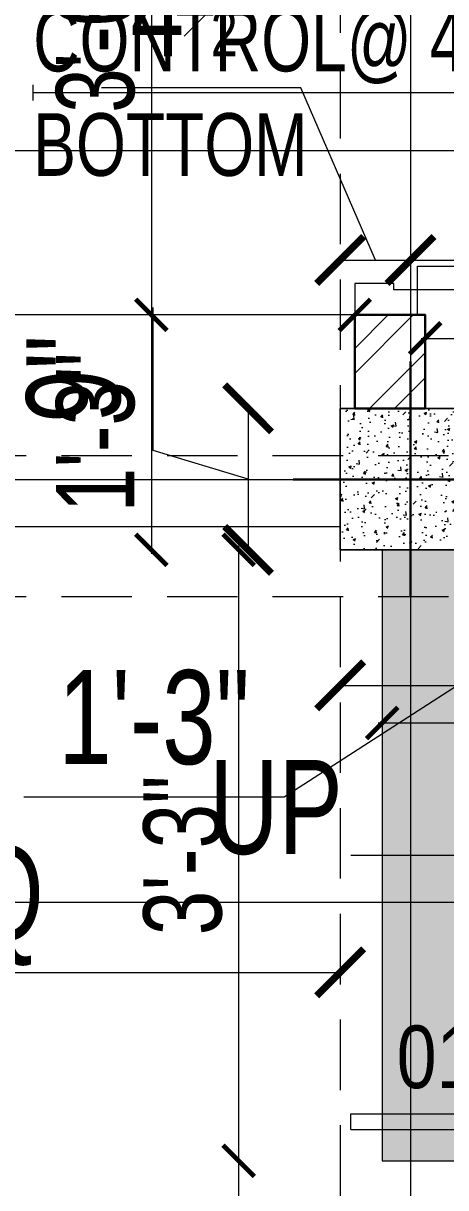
# Model space of a CAD drawing. Header units: inches. Extents: x 3365147 to 3374664, y 1380917 to 1384908.
# Drawn here: x 3370684.9 to 3370711.9, y 1383333.7 to 1383408 of the extents above; entities that cross this region are included whole.
import ezdxf
from ezdxf.enums import TextEntityAlignment as Align

# ---------------------------------------------------------------- set-up
doc = ezdxf.new("R2010")
doc.units = ezdxf.units.IN
doc.header["$LTSCALE"] = 18
doc.header["$MEASUREMENT"] = 0
doc.header["$PDSIZE"] = -1
for name, pattern in [('CENTER', [50.79999999999998, 31.75, -6.349999999999998, 6.349999999999998, -6.349999999999998]), ('CONTINOUS', [0]), ('DOT2', [0.125, 0, -0.125]), ('HIDDEN', [0.375, 0.25, -0.125])]:
    doc.linetypes.add(name, pattern=pattern)
for name, color, linetype, lineweight in [('CENTER LINE-COLUMN DIM_BC', 4, 'Continuous', 15), ('COLUMN-00 _BC', 1, 'Continuous', 20), ('COLUMN-00 CENTER LINE_BC', 5, 'Continuous', 30), ('COLUMN-00 HATCH_BC', 4, 'Continuous', 9), ('COUNTING TEXT_BC', 2, 'Continuous', 20), ('DIM-04_BC', 3, 'Continuous', 9), ('DOOR-00 SHUTTER_BC', 40, 'Continuous', 9), ('DOOR-00_BC', 30, 'Continuous', 18), ('DOORS_THIN-BC', 252, 'Continuous', 5), ('ELECTRICAL-CEILING-POINTS DIM_BC', 230, 'Continuous', 9), ('ELECTRICAL-CEILING-POINTS GRID_BC', 41, 'DOT2', 20), ('ELECTRICAL-ROOF BEAM LINE_BC', 1, 'HIDDEN', 15), ('ELECTRICAL-WALL-TEXT-01__BC', 4, 'Continuous', 9), ('ELECTRICAL-WALL-TEXT-01_ARROW_BC', 8, 'Continuous', 13), ('GRID LINE-00_BC', 9, 'CENTER', 9), ('GRID LINE-TEXT_BC', 2, 'CONTINOUS', 15), ('INTERIOR-FLOORING GRANITE_BC', 183, 'Continuous', 5), ('INTERIOR-FLOORING TILE-00 (VT)_BC', 125, 'Continuous', 5), ('STAIR-00_BC', 170, 'Continuous', 20), ('STAIR-DIM_BC', 220, 'Continuous', 9), ('STAIR-WAY ARROW_BC', 4, 'Continuous', 13), ('STAIR-WAY TEXT_BC', 2, 'Continuous', 20), ('STEPS-HANDRAIL-00_BC', 3, 'Continuous', 18), ('WALL-00_BC', 7, 'Continuous', 30), ('WALL-9 inch BRICK HATCH_BC', 22, 'Continuous', 0)]:
    doc.layers.add(name, color=color, linetype=linetype, lineweight=lineweight)
doc.styles.add('DIM_BC', font='swisscl.ttf')
doc.styles.add('WD Room text', font='swisscl.ttf')
doc.dimstyles.new('DIM_BC', dxfattribs={"dimtxt": 4, "dimasz": 2, "dimexe": 4.5, "dimexo": 0, "dimgap": 1, "dimtad": 1, "dimdec": 4, "dimzin": 3, "dimdsep": 46, "dimlunit": 4, "dimtxsty": 'DIM_BC', "dimblk": 'ARCHTICK', "dimcen": 0.0625, "dimdle": 0.25, "dimse1": 1, "dimse2": 1, "dimclrd": 7, "dimclre": 4, "dimclrt": 256, "dimadec": 0, "dimazin": 0, "dimtfac": 0.5, "dimtdec": 4, "dimtix": 1, "dimtofl": 0, "dimtmove": 2, "dimatfit": 2, "dimfxl": 0, "dimfrac": 1, "dimtolj": 1, "dimtzin": 1, "dimlwd": -1, "dimarcsym": 0})
doc.dimstyles.new('GRID_BC', dxfattribs={"dimtxt": 8, "dimasz": 3, "dimexe": 0, "dimexo": 0, "dimgap": 2, "dimtad": 1, "dimdec": 4, "dimzin": 12, "dimdsep": 46, "dimlunit": 4, "dimtxsty": 'DIM_BC', "dimblk": 'ARCHTICK', "dimcen": 0, "dimse1": 1, "dimse2": 1, "dimclrd": 8, "dimclre": 253, "dimclrt": 256, "dimadec": 0, "dimazin": 0, "dimtfac": 0.5, "dimtdec": 4, "dimtofl": 0, "dimtmove": 1, "dimatfit": 3, "dimldrblk": 'TI', "dimfxl": 0, "dimfrac": 1, "dimtolj": 1, "dimtzin": 12, "dimlwd": 0, "dimlwe": 0, "dimarcsym": 0})
doc.dimstyles.new("Working 10'", dxfattribs={"dimscale": 0.8, "dimtxt": 10, "dimasz": 4.5, "dimexe": 2.5, "dimexo": 3, "dimgap": 1.25, "dimtad": 1, "dimdec": 3, "dimzin": 3, "dimdsep": 46, "dimlunit": 4, "dimtxsty": 'WD Room text', "dimblk": 'ARCHTICK', "dimcen": 0, "dimclrd": 256, "dimclre": 1, "dimadec": 0, "dimazin": 0, "dimtfac": 0.6, "dimtdec": 3, "dimtix": 1, "dimtmove": 2, "dimatfit": 3, "dimfxl": 0, "dimfrac": 1, "dimtolj": 1, "dimtzin": 3, "dimlwd": -1, "dimlwe": -1, "dimarcsym": 0})

# ---------------------------------------------------------------- blocks, each defined once
blk = doc.blocks.new('ARROW_C')
at = {"layer": 'DOORS_THIN-BC'}
h = blk.add_hatch(dxfattribs=at)
h.set_pattern_fill('ANSI31', color=256, scale=1.439999999999995, angle=82.34337836753481, style=0)
h.set_pattern_definition([(127.3433783675347, (-488.6261728187226, 65.37046368602438), (-0.1431026031467135, -0.1091862856435467), [])])
edge = h.paths.add_edge_path()
edge.add_arc((5.804878283427684, -19.94409062200435), 20.77169619034866, 91.08324206293743, 106.2280361201848)
edge.add_arc((-1.466444343494003, -25.91922004105702), 25.9606707646258, 77.92495574760318, 86.7618009874663, ccw=False)
edge.add_line((3.964337424034851, -0.5329435133191823), (5.412189069791565, 0.8238933390265969))
blk.add_lwpolyline([(-9.095e-13, 4.26e-14, -0.0661779865403536), (5.412189069791565, 0.823893339026597), (3.964337424034851, -0.5329435133191823), (4.649810086945194, -2.463927325565364, 0.0635909475538442), (-9.095e-13, 4.26e-14)], format="xyb")
blk.add_arc((-1.46697212334652, -25.92314596823115), 25.96462023794869, 77.92562916814516, 86.76112756691943)
blk = doc.blocks.new('*U133')
for points in [[(2.000894688331753, -6.912160000000001e-10), (0, -6.912160000000001e-10), (0, 3.999999999308784), (1.600715750653761, 3.999999999308784), (3.100715750653761, 3.999999999308784), (3.100715750653767, 36.79856850007582), (1.600715750653767, 36.79856850007582), (1.600715750653761, 3.999999999308784), (1.600715750653761, 2.499999999308784), (2.000894688302649, 2.499999999308784)], [(34.39928425143535, 2.499999999308784), (34.39928425143535, 3.999999999308784), (36.00000000208911, 3.999999999308784), (36.00000000208911, -6.912160000000001e-10), (33.99910531375735, -6.912160000000001e-10), (33.99910531375735, 2.499999999308784)]]:
    blk.add_lwpolyline(points, close=True)
at = {"layer": 'DOOR-00 SHUTTER_BC', "linetype": 'HIDDEN'}
blk.add_arc((1.586818566069908, 4.072403413243643), 32.81254556727711, 359.8735723383919, 85.84165232859309, dxfattribs=at)
at = {"layer": 'DOOR-00 SHUTTER_BC', "lineweight": 13, "ltscale": 0.01, "xscale": 0.8000000000007759, "yscale": 0.8000000000007759, "zscale": 0.8000000000007759, "rotation": 359.0774398910439}
blk.add_blockref('ARROW_C', (3.100715750653767, 36.7985685000831), dxfattribs=at)
blk = doc.blocks.new('_ArchTick')
at = {"color": 0, "linetype": 'ByBlock', "const_width": 0.15}
blk.add_lwpolyline([(-0.5, -0.5), (0.5, 0.5)], dxfattribs=at)
blk = doc.blocks.new('*U456')
at = {"linetype": 'CENTER', "ltscale": 0.1}
blk.add_line((1.110223024625157e-16, 0), (10.51656835569302, 0), dxfattribs=at)
at = {"layer": 'GRID LINE-TEXT_BC', "style": 'DIM_BC'}
blk.add_attdef('AA', text='', height=0.2, dxfattribs=at).set_placement((-0.2141686873997627, 0), align=Align.MIDDLE_CENTER)
blk = doc.blocks.new('*U613')
at = {"linetype": 'CENTER', "ltscale": 0.1}
blk.add_line((1.110223024625157e-16, 0), (25.47780267974587, 0), dxfattribs=at)
at = {"layer": 'GRID LINE-TEXT_BC', "style": 'DIM_BC'}
blk.add_attdef('AA', text='', height=0.2, rotation=90.0000000000445, dxfattribs=at).set_placement((-0.2141686873997627, 0), align=Align.MIDDLE_CENTER)
blk = doc.blocks.new('ARCHTICK')
at = {"color": 0, "const_width": 0.15}
blk.add_lwpolyline([(-0.5, -0.5), (0.5, 0.5)], dxfattribs=at)
blk = doc.blocks.new('*D587')
at = {"layer": 'CENTER LINE-COLUMN DIM_BC', "color": 8, "linetype": 'Continuous', "lineweight": 0, "transparency": 16777216}
for p, q in [((3370714.882721283, 1383392.870866002), (3370716.704543039, 1383398.943605189)), ((3370716.704543039, 1383398.943605189), (3370732.985014861, 1383398.943605189)), ((3370709.632717563, 1383392.870866002), (3370720.132725001, 1383392.870866002))]:
    blk.add_line(p, q, dxfattribs=at)
at = {"layer": 'Defpoints', "color": 0, "transparency": 16777216}
for p in [(3370720.132725001, 1383392.870866002), (3370709.632717563, 1383380.368545393), (3370720.132725001, 1383380.370111102)]:
    blk.add_point(p, dxfattribs=at)
at = {"layer": 'CENTER LINE-COLUMN DIM_BC', "color": 8, "lineweight": 0, "transparency": 16777216, "xscale": 3, "yscale": 3, "zscale": 3, "rotation": 180}
blk.add_blockref('ARCHTICK', (3370709.632717563, 1383392.870866002), dxfattribs=at)
at = {"layer": 'CENTER LINE-COLUMN DIM_BC', "color": 8, "lineweight": 0, "transparency": 16777216, "xscale": 3, "yscale": 3, "zscale": 3}
blk.add_blockref('ARCHTICK', (3370720.132725001, 1383392.870866002), dxfattribs=at)
at = {"layer": 'CENTER LINE-COLUMN DIM_BC', "transparency": 16777216, "insert": (3370724.844778949, 1383404.016344377), "char_height": 6, "attachment_point": 5, "style": 'DIM_BC'}
blk.add_mtext('\\A1;10{\\H0.5x;\\S1#2;}"', dxfattribs=at)
blk = doc.blocks.new('TI')
blk = doc.blocks.new('*D588')
at = {"layer": 'CENTER LINE-COLUMN DIM_BC', "color": 8, "linetype": 'Continuous', "lineweight": 0, "transparency": 16777216}
for p, q in [((3370693.182475815, 1383380.704849987), (3370693.182475815, 1383389.851638977)), ((3370699.251283154, 1383383.398731445), (3370699.251283154, 1383374.369684124)), ((3370699.251283154, 1383378.884207785), (3370693.182475815, 1383380.704849987))]:
    blk.add_line(p, q, dxfattribs=at)
at = {"layer": 'Defpoints', "color": 0, "transparency": 16777216}
for p in [(3370705.132249403, 1383383.398731445), (3370699.251283154, 1383374.369684124), (3370705.13329631, 1383374.369684124)]:
    blk.add_point(p, dxfattribs=at)
at = {"layer": 'CENTER LINE-COLUMN DIM_BC', "color": 8, "lineweight": 0, "transparency": 16777216, "xscale": 3, "yscale": 3, "zscale": 3}
for p, rotation in [((3370699.251283154, 1383383.398731445), 90), ((3370699.251283154, 1383374.369684124), 270)]:
    blk.add_blockref('ARCHTICK', p, dxfattribs=dict(at, rotation=rotation))
at = {"layer": 'CENTER LINE-COLUMN DIM_BC', "transparency": 16777216, "insert": (3370688.113668475, 1383385.278244481), "char_height": 6, "attachment_point": 5, "rotation": 90, "style": 'DIM_BC'}
blk.add_mtext('\\A1;9"', dxfattribs=at)
blk = doc.blocks.new('*D589')
at = {"layer": 'CENTER LINE-COLUMN DIM_BC', "color": 8, "linetype": 'Continuous', "lineweight": 0, "transparency": 16777216}
for p, q in [((3370712.633531643, 1383365.721606737), (3370701.563254472, 1383358.576128362)), ((3370705.132720148, 1383365.721606737), (3370720.134343138, 1383365.721606737)), ((3370701.563254472, 1383358.576128362), (3370684.902704013, 1383358.576128362))]:
    blk.add_line(p, q, dxfattribs=at)
at = {"layer": 'Defpoints', "color": 0, "transparency": 16777216}
for p in [(3370705.132720148, 1383374.369684124), (3370720.134343138, 1383374.369684124), (3370720.134343138, 1383365.721606737)]:
    blk.add_point(p, dxfattribs=at)
at = {"layer": 'CENTER LINE-COLUMN DIM_BC', "color": 8, "lineweight": 0, "transparency": 16777216, "xscale": 3, "yscale": 3, "zscale": 3, "rotation": 180}
blk.add_blockref('ARCHTICK', (3370705.132720148, 1383365.721606737), dxfattribs=at)
at = {"layer": 'CENTER LINE-COLUMN DIM_BC', "color": 8, "lineweight": 0, "transparency": 16777216, "xscale": 3, "yscale": 3, "zscale": 3}
blk.add_blockref('ARCHTICK', (3370720.134343138, 1383365.721606737), dxfattribs=at)
at = {"layer": 'CENTER LINE-COLUMN DIM_BC', "transparency": 16777216, "insert": (3370693.232979243, 1383363.648867549), "char_height": 6, "attachment_point": 5, "style": 'DIM_BC'}
blk.add_mtext('\\A1;1\'-3"', dxfattribs=at)
blk = doc.blocks.new('*U726')
at = {"layer": 'COLUMN-00 HATCH_BC'}
h = blk.add_hatch(dxfattribs=at)
h.set_pattern_fill('AR-CONC', color=256, scale=0.25)
h.set_pattern_definition([(49.99999999999999, (6.002669980547235, 0.0274268381181173), (1.793150456501884, -0.1568803374564878), [0.1875, -2.0625]), (355, (6.002669980547235, 0.0274268381181173), (-0.3468783340325, 1.88048033425003), [0.15, -1.65]), (100.45144446, (6.152099183047234, 0.01435347811811738), (1.44627211681778, 1.723599977421574), [0.15935048, -1.75285528]), (46.18420000000002, (6.002669980547235, 0.5274268381181173), (2.668103326678931, -0.4137982019826913), [0.2812499999999998, -3.093749999999998]), (96.63563548999993, (6.225011843047234, 0.4929435706181176), (2.336654864185571, 2.435296501936376), [0.239025855, -2.629284399999999]), (351.1841639899999, (6.002669980547235, 0.5274268381181173), (2.336654862636933, 2.435296500674975), [0.225, -2.4750000025]), (21, (6.252669980547235, 0.4024268381181173), (1.492267630296154, -1.006547226663347), [0.1875, -2.0625]), (326.0000000000001, (6.252669980547235, 0.4024268381181173), (0.6082883298039543, 1.812875112617133), [0.15, -1.65]), (71.45144474, (6.377025615547234, 0.3185479031181169), (2.100555941824928, 0.8063278820158846), [0.159350475, -1.75285528]), (37.50000000000001, (6.002669980547235, 0.0274268381181173), (0.03039963829322667, 0.8322346345782787), [0, -1.63, 0, -1.675, 0, -1.65625]), (7.499999999999999, (6.002669980547235, 0.0274268381181173), (0.6576738436053715, 0.9860292797059006), [0, -0.955, 0, -1.5925, 0, -0.63125]), (327.5, (5.445169980547234, 0.0274268381181173), (1.334556090431023, -0.0563871793359495), [0, -0.625, 0, -1.95, 0, -2.5875]), (317.5, (5.195169980547234, 0.0274268381181173), (1.457965423355966, 0.2502624558307941), [0, -0.8125, 0, -1.295, 0, -1.8375])])
h.paths.add_polyline_path([(-4.498376929312032, -4.499997415441612), (10.50266997737901, -4.499997415248799), (10.50104690985927, 4.52742425355973), (-4.499999996831778, 4.527424253366917)])
blk.add_lwpolyline([(-4.498376929312032, -4.499997415441612), (10.50266997737901, -4.499997415248799), (10.50104690985927, 4.52742425355973), (-4.499999996831778, 4.527424253366917)], close=True)
at = {"layer": 'COLUMN-00 CENTER LINE_BC'}
for p, q in [((0.001623070687966931, -7.499997415423422), (3.168222760905445e-09, 7.527424253385107)), ((-7.5, -1.818989403545856e-11), (13.50104690669104, 1.746229827404022e-10))]:
    blk.add_line(p, q, dxfattribs=at)
blk = doc.blocks.new('*D766')
at = {"layer": 'Defpoints', "color": 0, "transparency": 16777216}
for p in [(3370698.647410171, 1383335.369682903), (3370707.816937385, 1383335.369682903), (3370717.066937383, 1383251.805839721)]:
    blk.add_point(p, dxfattribs=at)
at = {"layer": 'STAIR-DIM_BC', "color": 7, "linetype": 'Continuous', "transparency": 16777216}
blk.add_line((3370698.647410171, 1383251.555839721), (3370698.647410171, 1383335.619682903), dxfattribs=at)
at = {"layer": 'STAIR-DIM_BC', "color": 7, "transparency": 16777216, "xscale": 2, "yscale": 2, "zscale": 2}
for p, rotation in [((3370698.647410171, 1383335.369682903), 90), ((3370698.647410171, 1383251.805839721), 270)]:
    blk.add_blockref('ARCHTICK', p, dxfattribs=dict(at, rotation=rotation))
at = {"layer": 'STAIR-DIM_BC', "transparency": 16777216, "insert": (3370695.086794181, 1383293.587761311), "char_height": 5, "attachment_point": 5, "rotation": 90, "style": 'DIM_BC'}
blk.add_mtext('\\A1;6\'-11{\\H0.5x;\\S1#2;}"', dxfattribs=at)
blk = doc.blocks.new('*D767')
at = {"layer": 'Defpoints', "color": 0, "transparency": 16777216}
for p in [(3370698.647410173, 1383374.369682903), (3370717.816937384, 1383374.369682903), (3370717.816937385, 1383335.369682903)]:
    blk.add_point(p, dxfattribs=at)
at = {"layer": 'STAIR-DIM_BC', "color": 7, "linetype": 'Continuous', "transparency": 16777216}
blk.add_line((3370698.647410173, 1383335.119682903), (3370698.647410173, 1383374.619682903), dxfattribs=at)
at = {"layer": 'STAIR-DIM_BC', "color": 7, "transparency": 16777216, "xscale": 2, "yscale": 2, "zscale": 2}
for p, rotation in [((3370698.647410173, 1383374.369682903), 90), ((3370698.647410173, 1383335.369682903), 270)]:
    blk.add_blockref('ARCHTICK', p, dxfattribs=dict(at, rotation=rotation))
at = {"layer": 'STAIR-DIM_BC', "transparency": 16777216, "insert": (3370695.086794183, 1383354.869682902), "char_height": 5, "attachment_point": 5, "rotation": 90, "style": 'DIM_BC'}
blk.add_mtext('\\A1;3\'-3"', dxfattribs=at)
blk = doc.blocks.new('*D768')
at = {"layer": 'Defpoints', "color": 0, "transparency": 16777216}
for p in [(3370707.816937383, 1383374.369684124), (3370757.816937382, 1383374.369682902), (3370757.816937382, 1383363.322846939)]:
    blk.add_point(p, dxfattribs=at)
at = {"layer": 'STAIR-DIM_BC', "color": 7, "linetype": 'Continuous', "transparency": 16777216}
blk.add_line((3370707.566937383, 1383363.322846939), (3370758.066937382, 1383363.322846939), dxfattribs=at)
at = {"layer": 'STAIR-DIM_BC', "color": 7, "transparency": 16777216, "xscale": 2, "yscale": 2, "zscale": 2, "rotation": 180}
blk.add_blockref('ARCHTICK', (3370707.816937383, 1383363.322846939), dxfattribs=at)
at = {"layer": 'STAIR-DIM_BC', "color": 7, "transparency": 16777216, "xscale": 2, "yscale": 2, "zscale": 2}
blk.add_blockref('ARCHTICK', (3370757.816937382, 1383363.322846939), dxfattribs=at)
at = {"layer": 'STAIR-DIM_BC', "transparency": 16777216, "insert": (3370732.816937382, 1383366.832676559), "char_height": 5, "attachment_point": 5, "style": 'DIM_BC'}
blk.add_mtext('\\A1;4\'-2"', dxfattribs=at)
blk = doc.blocks.new('*D806')
at = {"layer": 'Defpoints', "color": 0, "transparency": 16777216}
for p in [(3370800.568273612, 1383387.869681962), (3370710.56780713, 1383383.397105793), (3370800.568273612, 1383378.869681322)]:
    blk.add_point(p, dxfattribs=at)
at = {"layer": 'DIM-04_BC', "color": 7, "linetype": 'Continuous', "transparency": 16777216}
blk.add_line((3370710.31780713, 1383387.869681962), (3370800.818273612, 1383387.869681962), dxfattribs=at)
at = {"layer": 'DIM-04_BC', "color": 7, "transparency": 16777216, "xscale": 2, "yscale": 2, "zscale": 2, "rotation": 180}
blk.add_blockref('ARCHTICK', (3370710.56780713, 1383387.869681962), dxfattribs=at)
at = {"layer": 'DIM-04_BC', "color": 7, "transparency": 16777216, "xscale": 2, "yscale": 2, "zscale": 2}
blk.add_blockref('ARCHTICK', (3370800.568273612, 1383387.869681962), dxfattribs=at)
at = {"layer": 'DIM-04_BC', "transparency": 16777216, "insert": (3370752.568040371, 1383391.430297952), "char_height": 5, "attachment_point": 5, "style": 'DIM_BC'}
blk.add_mtext('\\A1;7\'-6"', dxfattribs=at)
blk = doc.blocks.new('*D813')
at = {"layer": 'Defpoints', "color": 0, "transparency": 16777216}
for p in [(3370581.566936756, 1383397.397056905), (3370581.566936756, 1383389.369645389), (3370706.067786854, 1383383.397105793)]:
    blk.add_point(p, dxfattribs=at)
at = {"layer": 'DIM-04_BC', "color": 7, "linetype": 'Continuous', "transparency": 16777216}
blk.add_line((3370706.317786854, 1383389.369645389), (3370581.316936756, 1383389.369645389), dxfattribs=at)
at = {"layer": 'DIM-04_BC', "color": 7, "transparency": 16777216, "xscale": 2, "yscale": 2, "zscale": 2, "rotation": 180}
blk.add_blockref('ARCHTICK', (3370581.566936756, 1383389.369645389), dxfattribs=at)
at = {"layer": 'DIM-04_BC', "color": 7, "transparency": 16777216, "xscale": 2, "yscale": 2, "zscale": 2}
blk.add_blockref('ARCHTICK', (3370706.067786854, 1383389.369645389), dxfattribs=at)
at = {"layer": 'DIM-04_BC', "transparency": 16777216, "insert": (3370643.817361805, 1383392.930261378), "char_height": 5, "attachment_point": 5, "style": 'DIM_BC'}
blk.add_mtext('\\A1;10\'-4{\\H0.5x;\\S1#2;}"', dxfattribs=at)
blk = doc.blocks.new('*D815')
at = {"layer": 'Defpoints', "color": 0, "transparency": 16777216}
for p in [(3370710.567799016, 1383425.369645391), (3370693.066937408, 1383389.369645389), (3370710.567807132, 1383389.369645389)]:
    blk.add_point(p, dxfattribs=at)
at = {"layer": 'DIM-04_BC', "color": 7, "linetype": 'Continuous', "transparency": 16777216}
blk.add_line((3370693.066937408, 1383425.619645391), (3370693.066937408, 1383389.119645389), dxfattribs=at)
at = {"layer": 'DIM-04_BC', "color": 7, "transparency": 16777216, "xscale": 2, "yscale": 2, "zscale": 2}
for p, rotation in [((3370693.066937408, 1383425.369645391), 90), ((3370693.066937408, 1383389.369645389), 270)]:
    blk.add_blockref('ARCHTICK', p, dxfattribs=dict(at, rotation=rotation))
at = {"layer": 'DIM-04_BC', "transparency": 16777216, "insert": (3370689.503044878, 1383407.369645389), "char_height": 5, "attachment_point": 5, "rotation": 90, "style": 'DIM_BC'}
blk.add_mtext('\\A1;3\'-0"', dxfattribs=at)
blk = doc.blocks.new('*D816')
at = {"layer": 'Defpoints', "color": 0, "transparency": 16777216}
for p in [(3370706.067786857, 1383389.369645389), (3370693.066937406, 1383374.369684124), (3370705.13329631, 1383374.369684124)]:
    blk.add_point(p, dxfattribs=at)
at = {"layer": 'DIM-04_BC', "color": 7, "linetype": 'Continuous', "transparency": 16777216}
blk.add_line((3370693.066937406, 1383389.619645389), (3370693.066937406, 1383374.119684124), dxfattribs=at)
at = {"layer": 'DIM-04_BC', "color": 7, "transparency": 16777216, "xscale": 2, "yscale": 2, "zscale": 2}
for p, rotation in [((3370693.066937406, 1383389.369645389), 90), ((3370693.066937406, 1383374.369684124), 270)]:
    blk.add_blockref('ARCHTICK', p, dxfattribs=dict(at, rotation=rotation))
at = {"layer": 'DIM-04_BC', "transparency": 16777216, "insert": (3370689.506321416, 1383381.869664756), "char_height": 5, "attachment_point": 5, "rotation": 90, "style": 'DIM_BC'}
blk.add_mtext('\\A1;1\'-3"', dxfattribs=at)
blk = doc.blocks.new('*D865')
at = {"layer": 'CENTER LINE-COLUMN DIM_BC', "color": 8, "linetype": 'Continuous', "lineweight": 0, "transparency": 16777216}
for p, q in [((3370702.616419976, 1383403.870866002), (3370689.878543173, 1383403.870866002)), ((3370707.381839498, 1383392.870866002), (3370702.616419976, 1383403.870866002)), ((3370705.131678579, 1383392.870866002), (3370709.632000417, 1383392.870866002))]:
    blk.add_line(p, q, dxfattribs=at)
at = {"layer": 'Defpoints', "color": 0, "transparency": 16777216}
for p in [(3370709.632000417, 1383392.870866002), (3370705.131678579, 1383380.367414019), (3370709.632000417, 1383380.367900085)]:
    blk.add_point(p, dxfattribs=at)
at = {"layer": 'CENTER LINE-COLUMN DIM_BC', "color": 8, "lineweight": 0, "transparency": 16777216, "xscale": 3, "yscale": 3, "zscale": 3, "rotation": 180}
blk.add_blockref('ARCHTICK', (3370705.131678579, 1383392.870866002), dxfattribs=at)
at = {"layer": 'CENTER LINE-COLUMN DIM_BC', "color": 8, "lineweight": 0, "transparency": 16777216, "xscale": 3, "yscale": 3, "zscale": 3}
blk.add_blockref('ARCHTICK', (3370709.632000417, 1383392.870866002), dxfattribs=at)
at = {"layer": 'CENTER LINE-COLUMN DIM_BC', "transparency": 16777216, "insert": (3370696.247481575, 1383408.870866002), "char_height": 6, "attachment_point": 5, "style": 'DIM_BC'}
blk.add_mtext('\\A1;4{\\H0.5x;\\S1#2;}"', dxfattribs=at)
blk = doc.blocks.new('*D1043')
at = {"layer": 'Defpoints', "color": 0, "transparency": 16777216}
for p in [(3370658.350496888, 1383347.397105789), (3370705.132720174, 1383347.397105793), (3370705.132720174, 1383347.397105793)]:
    blk.add_point(p, dxfattribs=at)
at = {"layer": 'ELECTRICAL-CEILING-POINTS DIM_BC', "color": 7, "transparency": 16777216}
blk.add_line((3370658.100496888, 1383347.397105793), (3370705.382720174, 1383347.397105793), dxfattribs=at)
at = {"layer": 'ELECTRICAL-CEILING-POINTS DIM_BC', "color": 7, "transparency": 16777216, "xscale": 3, "yscale": 3, "zscale": 3, "rotation": 180}
blk.add_blockref('ARCHTICK', (3370658.350496888, 1383347.397105793), dxfattribs=at)
at = {"layer": 'ELECTRICAL-CEILING-POINTS DIM_BC', "color": 7, "transparency": 16777216, "xscale": 3, "yscale": 3, "zscale": 3}
blk.add_blockref('ARCHTICK', (3370705.132720174, 1383347.397105793), dxfattribs=at)
at = {"layer": 'ELECTRICAL-CEILING-POINTS DIM_BC', "transparency": 16777216, "insert": (3370681.741608531, 1383351.636948519), "char_height": 6, "attachment_point": 5, "style": 'DIM_BC'}
blk.add_mtext('\\A1;EQ', dxfattribs=at)

msp = doc.modelspace()

# ---------------------------------------------------------------- hatches: boundary and pattern name
at = {"layer": 'INTERIOR-FLOORING GRANITE_BC', "ltscale": 0.1}
h = msp.add_hatch(dxfattribs=at)
h.set_pattern_fill('DOTS', color=256, scale=25)
h.set_pattern_definition([(0, (0, 0), (0.78125, 1.5625), [0, -1.5625])])
h.paths.add_polyline_path([(3370796.068273611, 1383212.965573085), (3370796.068278634, 1383374.369681489), (3370707.816937383, 1383374.369681488), (3370707.816937383, 1383335.369682902), (3370757.066937381, 1383335.369632652), (3370757.066937382, 1383251.805839721), (3370707.066937382, 1383251.805839721), (3370707.066931469, 1383217.467852375), (3370720.129758264, 1383217.467850126), (3370720.129758264, 1383212.969424306)])
at = {"layer": 'WALL-9 inch BRICK HATCH_BC', "transparency": 33554687}
h = msp.add_hatch(dxfattribs=at)
h.set_pattern_fill('ANSI32', color=256, scale=9)
h.set_pattern_definition([(45, (0, 3), (-2.386485386504598, 2.386485386504598), []), (45, (1.590990255, 3), (-2.386485386504598, 2.386485386504598), [])])
h.paths.add_polyline_path([(3370710.56780713, 1383389.369645389), (3370706.067786854, 1383389.369645389), (3370706.067786854, 1383383.397105793), (3370710.56780713, 1383383.397105793), (3370710.56780713, 1383386.383371658)])

# ---------------------------------------------------------------- linework, layer by layer
at = {"layer": 'ELECTRICAL-CEILING-POINTS GRID_BC'}
msp.add_line((3370611.56827361, 1383347.397105793), (3370705.132720149, 1383347.397105793), dxfattribs=at)
at = {"layer": 'ELECTRICAL-ROOF BEAM LINE_BC'}
for p, q in [((3370705.132720149, 1383546.88450162), (3370705.132720149, 1383185.496897447)), ((3370572.568276192, 1383380.397105793), (3370863.568273606, 1383380.397105793)), ((3370572.568276192, 1383371.397105793), (3370863.568273607, 1383371.397105793))]:
    msp.add_line(p, q, dxfattribs=at)
at = {"layer": 'ELECTRICAL-WALL-TEXT-01_ARROW_BC', "transparency": 33554687}
msp.add_line((3370685.511619664, 1383403.052501735), (3370685.511619664, 1383404.052501735), dxfattribs=at)
at = {"layer": 'INTERIOR-FLOORING GRANITE_BC', "ltscale": 0.1}
msp.add_lwpolyline([(3370796.068273611, 1383212.965573085), (3370796.068278634, 1383374.369681489), (3370707.816937383, 1383374.369681488), (3370707.816937383, 1383335.369682902), (3370757.066937381, 1383335.369632652), (3370757.066937382, 1383251.805839721), (3370707.066937382, 1383251.805839721), (3370707.066931469, 1383217.467852375), (3370720.129758264, 1383217.467850126), (3370720.129758264, 1383212.969424306), (3370796.068273611, 1383212.965573085)], dxfattribs=at)
at = {"layer": 'INTERIOR-FLOORING TILE-00 (VT)_BC'}
for p, q in [((3370581.56827361, 1383399.869681538), (3370854.568273347, 1383399.869681538)), ((3370581.56827361, 1383375.869681538), (3370705.133296309, 1383375.869681538)), ((3370611.568273609, 1383351.869681538), (3370796.068277933, 1383351.869681538))]:
    msp.add_line(p, q, dxfattribs=at)
msp.add_lwpolyline([(3370800.568392331, 1383208.469685825), (3370756.131094493, 1383208.467801316), (3370756.131322701, 1383212.967598487), (3370796.068273611, 1383212.965573085), (3370796.068278634, 1383374.369681489), (3370705.133298069, 1383374.369681488), (3370705.133296309, 1383374.369684124), (3370705.133296309, 1383383.397105793), (3370706.067786854, 1383383.397105793), (3370706.067799015, 1383389.369645389), (3370710.56780713, 1383389.369645389), (3370710.56780713, 1383383.397105793), (3370720.132720148, 1383383.397105793), (3370720.133531681, 1383378.883394958), (3370800.568273612, 1383378.897150373)], dxfattribs=at)
at = {"layer": 'STAIR-00_BC'}
for p, q in [((3370707.816937383, 1383374.369684124), (3370707.816937383, 1383335.369682902)), ((3370707.816937383, 1383335.369682902), (3370757.068273611, 1383335.369682902))]:
    msp.add_line(p, q, dxfattribs=at)
at = {"layer": 'STEPS-HANDRAIL-00_BC', "transparency": 33554687}
for p, q in [((3370705.816937384, 1383338.369682921), (3370760.066937382, 1383338.369682921)), ((3370705.816937384, 1383337.369682921), (3370705.816937384, 1383338.369682921)), ((3370705.816937384, 1383337.369682921), (3370759.066937382, 1383337.369682921))]:
    msp.add_line(p, q, dxfattribs=at)
at = {"layer": 'WALL-00_BC'}
msp.add_lwpolyline([(3370706.067786854, 1383389.369645389), (3370710.56780713, 1383389.369645389), (3370710.56780713, 1383383.397105793), (3370706.067786854, 1383383.397105793)], close=True, dxfattribs=at)

# ---------------------------------------------------------------- block references
at = {"layer": 'COLUMN-00 _BC', "transparency": 33554687}
msp.add_blockref('*U726', (3370709.631673238, 1383378.869681539), dxfattribs=at)
at = {"layer": 'DOOR-00_BC', "xscale": -1, "rotation": 270}
msp.add_blockref('*U133', (3370706.067799015, 1383389.369645389), dxfattribs=at)
at = {"layer": 'GRID LINE-00_BC', "xscale": 39.37007874015748, "yscale": 39.37007874015748, "zscale": 39.37007874015748, "rotation": 270}
msp.add_blockref('*U613', (3370709.632717563, 1383780.556520202), dxfattribs=at)
at = {"layer": 'GRID LINE-00_BC', "xscale": 39.37007874015748, "yscale": 39.37007874015748, "zscale": 39.37007874015748}
msp.add_blockref('*U456', (3370477.759595073, 1383378.868058472), dxfattribs=at)

# ---------------------------------------------------------------- texts
at = {"layer": 'COUNTING TEXT_BC', "insert": (3370713.843153966, 1383344.006750651), "char_height": 4, "attachment_point": 3, "style": 'DIM_BC'}
msp.add_mtext('{\\fArial Narrow|b0|i0|c0|p34;01}', dxfattribs=at)
at = {"layer": 'ELECTRICAL-WALL-TEXT-01__BC', "transparency": 33554687, "insert": (3370685.511619664, 1383403.552501735), "char_height": 4, "attachment_point": 4, "style": 'DIM_BC'}
msp.add_mtext('BED ROOM SWITCH \\PCONTROL@ 4\'0" \\PBOTTOM  \\P ', dxfattribs=at)
at = {"layer": 'STAIR-WAY TEXT_BC', "insert": (3370700.510766015, 1383352.912312904), "char_height": 6, "attachment_point": 4, "rotation": 2.8285304875048525e-08, "style": 'WD Room text'}
msp.add_mtext('\\pi-3.75295;UP \\P\\pi-0.94168; ', dxfattribs=at)

# ---------------------------------------------------------------- dimensions: what is measured, and where the dimension line sits
at = {"layer": 'CENTER LINE-COLUMN DIM_BC'}
for base, p1, p2, picture, middle in [((3370709.632000417, 1383392.870866002), (3370705.131678579, 1383380.367414019), (3370709.632000417, 1383380.367900085), '*D865', (3370700.616419976, 1383403.870866002)), ((3370720.134343138, 1383365.721606737), (3370705.132720148, 1383374.369684124), (3370720.134343138, 1383374.369684124), '*D589', (3370699.563254472, 1383358.576128362))]:
    dim = msp.add_linear_dim(base=base, p1=p1, p2=p2, dimstyle='GRID_BC', override={"dimtxt": 6}, dxfattribs=at)
    dim.commit()
    dim.dimension.update_dxf_attribs({"geometry": picture, "text_midpoint": middle, "dimtype": 160})
dim = msp.add_linear_dim(base=(3370720.132725001, 1383392.870866002), p1=(3370709.632717563, 1383380.368545393), p2=(3370720.132725001, 1383380.370111102), dimstyle='GRID_BC', override={"dimtxt": 6}, dxfattribs=at)
dim.commit()
dim.dimension.update_dxf_attribs({"geometry": '*D587', "text_midpoint": (3370718.704543039, 1383404.016344377)})
dim = msp.add_linear_dim(base=(3370699.251283154, 1383374.369684124), p1=(3370705.132249401, 1383383.398731445), p2=(3370705.133296309, 1383374.369684124), angle=90, dimstyle='GRID_BC', override={"dimtxt": 6}, dxfattribs=at)
dim.commit()
dim.dimension.update_dxf_attribs({"geometry": '*D588', "text_midpoint": (3370688.113668475, 1383382.704849985)})
at = {"layer": 'DIM-04_BC'}
for base, p1, p2, picture, middle in [((3370693.066937408, 1383389.369645389), (3370710.567799015, 1383425.369645391), (3370710.56780713, 1383389.369645389), '*D815', (3370689.503044878, 1383407.369645389)), ((3370693.066937406, 1383374.369684124), (3370706.067786855, 1383389.369645389), (3370705.133296309, 1383374.369684124), '*D816', (3370689.506321416, 1383381.869664756))]:
    dim = msp.add_linear_dim(base=base, p1=p1, p2=p2, angle=90, dimstyle='DIM_BC', override={"dimtxt": 5, "dimdec": 1, "dimpost": '\\X', "dimfxl": 0.1, "dimfxlon": 1, "dimarcsym": 1}, dxfattribs=at)
    dim.commit()
    dim.dimension.update_dxf_attribs({"geometry": picture, "text_midpoint": middle})
dim = msp.add_linear_dim(base=(3370581.566936756, 1383389.369645389), p1=(3370706.067786854, 1383383.397105793), p2=(3370581.566936756, 1383397.397056905), dimstyle='DIM_BC', override={"dimtxt": 5, "dimdec": 1, "dimpost": '\\X', "dimfxl": 0.1, "dimfxlon": 1, "dimarcsym": 1}, dxfattribs=at)
dim.commit()
dim.dimension.update_dxf_attribs({"geometry": '*D813', "text_midpoint": (3370643.817361805, 1383392.930261378)})
dim = msp.add_linear_dim(base=(3370800.568273612, 1383387.869681962), p1=(3370710.56780713, 1383383.397105793), p2=(3370800.568273612, 1383378.869681322), dimstyle='DIM_BC', override={"dimtxt": 5, "dimdec": 1, "dimpost": '\\X', "dimfxl": 0.1, "dimfxlon": 1, "dimarcsym": 1}, dxfattribs=at)
dim.commit()
dim.dimension.update_dxf_attribs({"geometry": '*D806', "text_midpoint": (3370752.568040371, 1383391.430297952), "dimtype": 160})
at = {"layer": 'ELECTRICAL-CEILING-POINTS DIM_BC', "transparency": 33554687}
dim = msp.add_linear_dim(base=(3370705.132720174, 1383347.397105793), p1=(3370658.350496888, 1383347.397105789), p2=(3370705.132720174, 1383347.397105793), angle=180, text='EQ', dimstyle='DIM_BC', override={"dimtxt": 6, "dimasz": 3, "dimpost": '\\X', "dimfxl": 3, "dimfxlon": 1, "dimarcsym": 1}, dxfattribs=at)
dim.commit()
dim.dimension.update_dxf_attribs({"geometry": '*D1043', "text_midpoint": (3370681.741608531, 1383351.636948519)})
at = {"layer": 'STAIR-DIM_BC', "transparency": 33554687}
for base, p1, p2, picture, middle in [((3370698.647410173, 1383374.369682903), (3370717.816937383, 1383335.369682902), (3370717.816937382, 1383374.369682902), '*D767', (3370695.086794183, 1383354.869682902)), ((3370698.647410171, 1383335.369682903), (3370717.066937381, 1383251.805839721), (3370707.816937383, 1383335.369682902), '*D766', (3370695.086794181, 1383293.587761311))]:
    dim = msp.add_linear_dim(base=base, p1=p1, p2=p2, angle=90, dimstyle='DIM_BC', override={"dimtxt": 5, "dimdec": 1, "dimpost": '\\X', "dimfxl": 0.1, "dimfxlon": 1, "dimarcsym": 1}, dxfattribs=at)
    dim.commit()
    dim.dimension.update_dxf_attribs({"geometry": picture, "text_midpoint": middle})
dim = msp.add_linear_dim(base=(3370757.816937382, 1383363.322846939), p1=(3370707.816937383, 1383374.369684124), p2=(3370757.816937382, 1383374.369682902), dimstyle='DIM_BC', override={"dimtxt": 5, "dimdec": 1, "dimpost": '\\X', "dimfxl": 0.1, "dimfxlon": 1, "dimarcsym": 1}, dxfattribs=at)
dim.commit()
dim.dimension.update_dxf_attribs({"geometry": '*D768', "text_midpoint": (3370732.816937382, 1383366.832676559)})

# ---------------------------------------------------------------- leaders
at = {"layer": 'ELECTRICAL-WALL-TEXT-01_ARROW_BC', "transparency": 33554687}
msp.add_leader([(3370728.71831162, 1383386.820715901), (3370728.71831162, 1383403.552501735), (3370685.511619664, 1383403.552501735)], dimstyle='DIM_BC', override={"dimasz": 6, "dimgap": 0.5, "dimtad": 0, "dimclrd": 256, "dimfxl": 0, "dimfxlon": 1, "dimarcsym": 1}, dxfattribs=at)
at = {"layer": 'STAIR-WAY ARROW_BC'}
msp.add_leader([(3370776.566937381, 1383285.369682902), (3370776.566937381, 1383354.869682902), (3370705.816937382, 1383354.869682902)], dimstyle="Working 10'", override={"dimasz": 12, "dimtad": 0, "dimldrblk": 'Open90', "dimfxl": 0}, dxfattribs=at)

doc.saveas('drawing.dxf')
